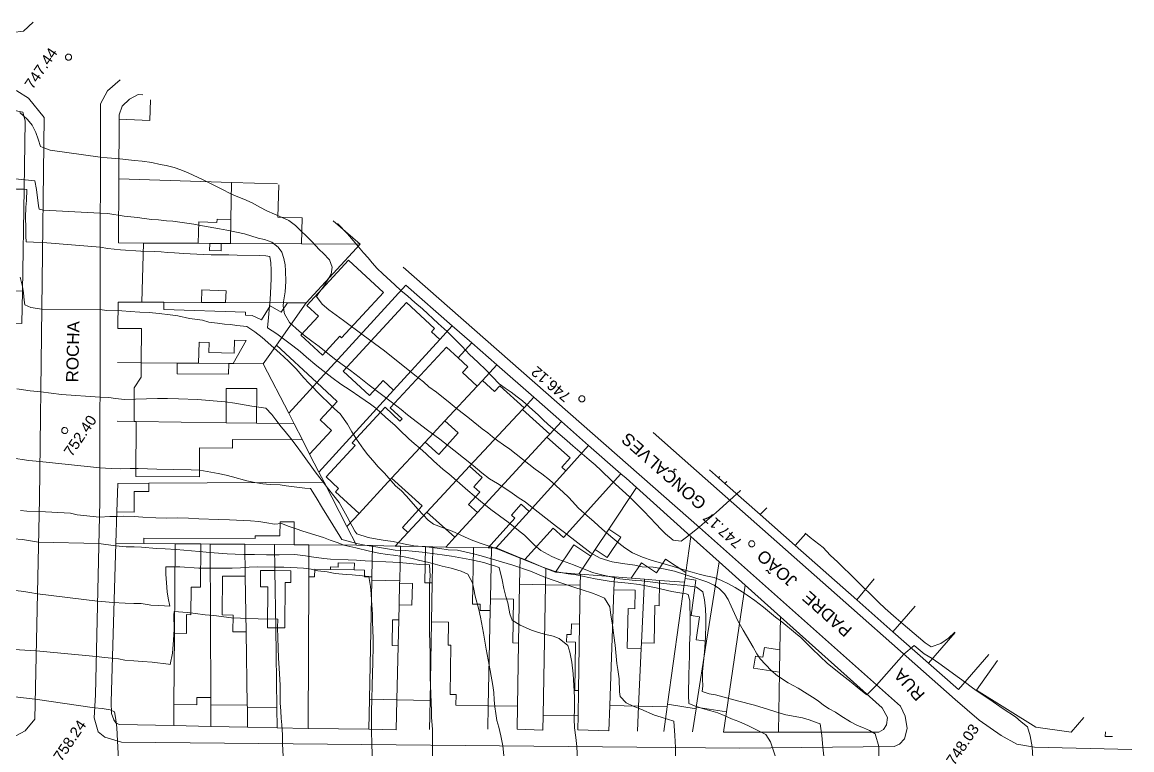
# Model space of a CAD drawing. Header units: metres. Extents: x 325024 to 7190115, y 7391967 to 10157759.
# Drawn here: x 325723 to 325905.7, y 7393611.6 to 7393731.4 of the extents above; entities that cross this region are included whole.
import ezdxf
from ezdxf.enums import TextEntityAlignment as Align

# ---------------------------------------------------------------- set-up
doc = ezdxf.new("R2010")
doc.units = ezdxf.units.M
doc.layers.get('0').update_dxf_attribs({"lineweight": 18})
for name, color, linetype, lineweight in [('100_SIST_VIARIO_MEIO_FIO', 1, 'Continuous', 18), ('160_P_SIMP_ASF_TOP', 7, 'Continuous', 18), ('206_MURO_E_MURO_ARRIMO', 7, 'Continuous', 18), ('214_PROJ_BEIRAL_EDIF', 10, 'Continuous', 18), ('600_CURVA_MESTRA', 14, 'Continuous', 18), ('604_CURVA_INTERM', 7, 'Continuous', 18), ('606_PTO_COTADO', 7, 'Continuous', 18), ('608_PTO_COTADO_INTERVIA', 1, 'Continuous', 18), ('626_SEGM_CURVA_INTERM', 7, 'Continuous', 18)]:
    doc.layers.add(name, color=color, linetype=linetype, lineweight=lineweight)
doc.styles.add('Style-Arial', font='arial.ttf', dxfattribs={"height": 1.75})

# ---------------------------------------------------------------- blocks, each defined once
blk = doc.blocks.new('SP09')
at = {"color": 0, "linetype": 'Continuous'}
blk.add_lwpolyline([(-0.03, -0.51), (-0.14, -0.49), (-0.24, -0.46), (-0.31, -0.42), (-0.35, -0.39), (-0.42, -0.31), (-0.47, -0.24), (-0.51, -0.15), (-0.52, -0.09), (-0.52, 0.03), (-0.51, 0.11), (-0.48, 0.2), (-0.44, 0.27), (-0.4, 0.33), (-0.32, 0.39), (-0.23, 0.44), (-0.15, 0.48), (-0.1, 0.48), (-0.03, 0.48), (0.08, 0.48), (0.19, 0.44), (0.27, 0.4), (0.35, 0.32), (0.41, 0.23), (0.46, 0.11), (0.48, 0.03), (0.48, -0.03), (0.47, -0.08), (0.44, -0.21), (0.38, -0.3), (0.31, -0.38), (0.23, -0.44), (0.1, -0.49), (0.02, -0.51)], close=True, dxfattribs=at)
blk = doc.blocks.new('SP10')
at = {"color": 0, "linetype": 'Continuous'}
blk.add_lwpolyline([(-0.03, -0.51), (-0.14, -0.49), (-0.24, -0.46), (-0.31, -0.42), (-0.35, -0.39), (-0.42, -0.31), (-0.47, -0.24), (-0.51, -0.15), (-0.52, -0.09), (-0.52, 0.03), (-0.51, 0.11), (-0.48, 0.2), (-0.44, 0.27), (-0.4, 0.33), (-0.32, 0.39), (-0.23, 0.44), (-0.15, 0.48), (-0.1, 0.48), (-0.03, 0.48), (0.08, 0.48), (0.19, 0.44), (0.27, 0.4), (0.35, 0.32), (0.41, 0.23), (0.46, 0.11), (0.48, 0.03), (0.48, -0.03), (0.47, -0.08), (0.44, -0.21), (0.38, -0.3), (0.31, -0.38), (0.23, -0.44), (0.1, -0.49), (0.02, -0.51)], close=True, dxfattribs=at)

msp = doc.modelspace()

# ---------------------------------------------------------------- linework, layer by layer
at = {"layer": '100_SIST_VIARIO_MEIO_FIO'}
for points in [[(325724.792, 7393731.419), (325723.192, 7393729.95), (325719.578, 7393729.519), (325684.091, 7393730), (325666.348, 7393730.241), (325616.328, 7393730.174), (325594.279, 7393730.118), (325559.75, 7393730.429)], [(325739.094, 7393721.954), (325737.044, 7393720.141), (325735.844, 7393717.982), (325735.743, 7393652.579), (325735.027, 7393620.686)], [(325512.022, 7393658.305), (325512, 7393652.33), (325511.892, 7393620.672), (325512.849, 7393617.967), (325514.493, 7393616.586), (325516.635, 7393615.842), (325576.238, 7393614.852), (325679.249, 7393613.673), (325720.494, 7393613.183), (325723.483, 7393614.756), (325725.044, 7393616.717), (325725.825, 7393652.978), (325726.609, 7393715.755), (325724.031, 7393718.919), (325722.102, 7393720.12), (325553.368, 7393720.785)], [(325735.027, 7393620.686), (325734.801, 7393616.899), (325735.464, 7393614.6), (325736.583, 7393613.719), (325739.33, 7393612.906), (325841.141, 7393611.937), (325866.563, 7393612.193), (325867.417, 7393612.579), (325868.232, 7393613.441), (325868.701, 7393615.165), (325868.368, 7393617.167), (325867.564, 7393618.813), (325834.488, 7393648.216), (325785.694, 7393691.116)], [(325826.843, 7393663.885), (325831.625, 7393659.665), (325857.165, 7393637.099), (325869.924, 7393625.799), (325876.581, 7393619.903), (325880.521, 7393616.533), (325884.172, 7393614.013), (325886.742, 7393612.548), (325889.622, 7393612.07), (325905.666, 7393611.722)]]:
    msp.add_lwpolyline(points, dxfattribs=at)
at = {"layer": '206_MURO_E_MURO_ARRIMO'}
for p, q in [((325740.666, 7393718.746), (325742.07, 7393719.533)), ((325742.07, 7393719.533), (325742.818, 7393719.489)), ((325738.966, 7393716.19), (325739.449, 7393717.578)), ((325739.449, 7393717.578), (325740.666, 7393718.746)), ((325738.961, 7393715.432), (325738.966, 7393716.19)), ((325723.291, 7393703.926), (325723.016, 7393687.134)), ((325774.185, 7393698.732), (325778.619, 7393694.892)), ((325786.138, 7393688.144), (325793.759, 7393681.46)), ((325793.759, 7393681.46), (325796.993, 7393678.622)), ((325801.107, 7393675.013), (325807.198, 7393669.671)), ((325807.198, 7393669.671), (325811.743, 7393665.684)), ((325811.743, 7393665.684), (325816.228, 7393661.75)), ((325821.56, 7393657.072), (325822.394, 7393656.341)), ((325837.618, 7393656.423), (325836.118, 7393657.747)), ((325738.564, 7393650.8), (325738.705, 7393655.5)), ((325822.394, 7393656.341), (325824.1, 7393654.812)), ((325838.684, 7393655.483), (325837.618, 7393656.423)), ((325850.241, 7393645.286), (325844.489, 7393650.362)), ((325833.081, 7393646.763), (325837.715, 7393642.609)), ((325860.386, 7393636.336), (325850.241, 7393645.286)), ((325866.342, 7393631.08), (325860.386, 7393636.336)), ((325754.027, 7393615.486), (325747.918, 7393615.625)), ((325760.094, 7393615.348), (325754.027, 7393615.486)), ((325764.939, 7393615.238), (325760.094, 7393615.348)), ((325784.532, 7393614.952), (325780.028, 7393615.017))]:
    msp.add_line(p, q, dxfattribs=at)
for points in [[(325753.866, 7393695.016), (325755.747, 7393695.007)], [(325771.484, 7393672.118), (325786.138, 7393688.144)], [(325756.467, 7393685.262), (325752.476, 7393685.279)], [(325791.713, 7393679.211), (325793.759, 7393681.46)], [(325738.691, 7393675.389), (325742.575, 7393675.359)], [(325752.017, 7393675.286), (325756.971, 7393675.247)], [(325771.834, 7393657.352), (325784.115, 7393670.856)], [(325807.198, 7393669.671), (325805.608, 7393667.965)], [(325738.624, 7393665.743), (325741.4, 7393665.704)], [(325809.84, 7393663.619), (325811.743, 7393665.684)], [(325770.303, 7393660.333), (325771.834, 7393657.352)], [(325772.672, 7393655.72), (325771.834, 7393657.352)], [(325738.705, 7393655.5), (325743.817, 7393655.533)], [(325837.618, 7393656.423), (325837.812, 7393656.626)], [(325817.317, 7393644.643), (325819.548, 7393647.987)], [(325851.975, 7393647.253), (325850.241, 7393645.286)], [(325748.149, 7393645.569), (325752.403, 7393645.532)], [(325799.697, 7393644.894), (325800.245, 7393644.883)], [(325800.075, 7393636.5), (325800.245, 7393644.883)], [(325801.033, 7393644.868), (325800.245, 7393644.883)], [(325804.877, 7393638.9), (325804.955, 7393643.257)], [(325809.198, 7393641.515), (325805.703, 7393642.95)], [(325764.713, 7393631.734), (325764.584, 7393641.138)], [(325809.148, 7393638.824), (325809.198, 7393641.515)], [(325809.198, 7393641.515), (325810.768, 7393640.87)], [(325832.115, 7393639.834), (325832.252, 7393640.814)], [(325825.406, 7393639.736), (325823.226, 7393639.905)], [(325825.406, 7393639.736), (325824.929, 7393629.247)], [(325825.406, 7393639.736), (325827.919, 7393639.541)], [(325863.269, 7393639.779), (325860.386, 7393636.336)], [(325754.027, 7393615.486), (325754.016, 7393619.049)], [(325760.043, 7393618.604), (325760.094, 7393615.348)], [(325784.532, 7393614.952), (325784.652, 7393619.888)], [(325790.12, 7393619.772), (325790.035, 7393614.976)], [(325799.637, 7393615.019), (325799.716, 7393618.891)], [(325824.454, 7393618.827), (325824.267, 7393614.717)], [(325828.61, 7393614.663), (325829.178, 7393618.741)], [(325833.321, 7393614.605), (325833.918, 7393618.41)]]:
    msp.add_lwpolyline(points, dxfattribs=at)
at = {"layer": '214_PROJ_BEIRAL_EDIF'}
for points in [[(325764.988, 7393704.819), (325757.439, 7393705.049), (325738.9, 7393705.614), (325738.961, 7393715.432), (325743.976, 7393715.218), (325744.119, 7393718.629)], [(325757.275, 7393694.999), (325757.339, 7393698.934), (325757.439, 7393705.049), (325764.988, 7393704.819)], [(325765.248, 7393704.646), (325765.083, 7393699.343), (325769.059, 7393699.218), (325768.935, 7393694.94), (325757.275, 7393694.999)], [(325839.01, 7393655.833), (325838.684, 7393655.483), (325844.489, 7393650.362), (325845.564, 7393651.496)], [(325870.018, 7393635.313), (325866.342, 7393631.08), (325872.201, 7393625.911), (325876.565, 7393630.98)], [(325882.103, 7393627.316), (325877.114, 7393621.576), (325872.201, 7393625.911), (325876.565, 7393630.98)], [(325897.781, 7393616.94), (325895.68, 7393614.545), (325889.868, 7393615.348), (325880.101, 7393621.471), (325883.561, 7393626.351)], [(325901.337, 7393614.587), (325901.294, 7393613.84), (325902.504, 7393613.815)]]:
    msp.add_lwpolyline(points, dxfattribs=at)
for points in [[(325712.532, 7393708.051), (325712.513, 7393704.756), (325712.51, 7393704.196), (325723.291, 7393703.926), (325723.475, 7393715.163), (325723.066, 7393716.625), (325721.194, 7393717.001), (325712.582, 7393717.013)], [(325757.339, 7393698.934), (325757.439, 7393705.049), (325738.9, 7393705.614), (325738.834, 7393695.092), (325742.964, 7393695.071), (325751.964, 7393695.026), (325752.071, 7393698.531), (325755.04, 7393698.437), (325755.062, 7393699.003)], [(325757.275, 7393694.999), (325755.747, 7393695.007), (325755.706, 7393693.791), (325753.837, 7393693.851), (325753.866, 7393695.016), (325751.964, 7393695.026), (325742.964, 7393695.071), (325742.663, 7393685.321), (325746.316, 7393685.306), (325752.476, 7393685.279), (325752.54, 7393687.347), (325756.53, 7393687.225), (325756.467, 7393685.262), (325766.627, 7393685.219), (325769.724, 7393685.206), (325778.619, 7393694.892), (325768.935, 7393694.94)], [(325769.815, 7393684.806), (325771.733, 7393683.02), (325768.85, 7393679.913), (325772.395, 7393676.624), (325775.278, 7393679.732), (325775.556, 7393679.482), (325782.436, 7393686.911), (325776.703, 7393692.229)], [(325718.863, 7393681.9), (325718.998, 7393687.234), (325723.016, 7393687.134), (325722.929, 7393681.798)], [(325762.667, 7393675.202), (325757.702, 7393675.241), (325759.851, 7393679.048), (325757.954, 7393679.103), (325757.895, 7393676.932), (325753.716, 7393677.061), (325753.765, 7393678.683), (325752.121, 7393678.736), (325752.017, 7393675.286), (325748.506, 7393675.313), (325742.575, 7393675.359), (325742.599, 7393680.982), (325738.73, 7393680.997), (325738.763, 7393685.338), (325742.663, 7393685.321), (325746.316, 7393685.306), (325746.281, 7393684.126), (325759.751, 7393683.709), (325759.736, 7393683.187), (325760.837, 7393683.153), (325762.401, 7393682.43), (325763.798, 7393684.72), (325765.598, 7393683.704), (325766.627, 7393685.219), (325769.724, 7393685.206), (325764.835, 7393678.276)], [(325791.713, 7393679.211), (325784.115, 7393670.856), (325782.428, 7393672.424), (325780.15, 7393669.958), (325775.793, 7393673.991), (325786.241, 7393685.27), (325790.851, 7393681.005), (325790.356, 7393680.471)], [(325764.835, 7393678.276), (325771.484, 7393672.118), (325766.852, 7393667.053), (325762.667, 7393675.202)], [(325794.742, 7393676.194), (325792.848, 7393677.945), (325783.575, 7393667.935), (325785.507, 7393666.152), (325785.149, 7393665.767), (325782.716, 7393668.023), (325777.308, 7393662.194), (325777.809, 7393661.721), (325773.023, 7393656.558), (325775.071, 7393654.66), (325774.57, 7393654.118), (325778.429, 7393650.543), (325783.799, 7393656.337), (325789.313, 7393662.287), (325792.559, 7393665.789), (325797.881, 7393671.532), (325795.475, 7393673.768), (325796.346, 7393674.712)], [(325798.733, 7393672.452), (325797.881, 7393671.532), (325795.475, 7393673.768), (325796.346, 7393674.712), (325794.742, 7393676.194), (325796.993, 7393678.622), (325801.107, 7393675.013)], [(325761.573, 7393665.414), (325767.74, 7393665.325), (325766.852, 7393667.053), (325762.667, 7393675.202), (325757.702, 7393675.241), (325756.971, 7393675.247), (325756.967, 7393673.5), (325748.5, 7393673.543), (325748.506, 7393675.313), (325742.575, 7393675.359), (325742.565, 7393672.991), (325741.433, 7393671.234), (325741.4, 7393665.704), (325741.722, 7393665.699), (325756.534, 7393665.486), (325756.556, 7393671.132), (325761.593, 7393671.109)], [(325770.303, 7393660.333), (325769.1, 7393662.676), (325767.74, 7393665.325), (325766.852, 7393667.053), (325771.484, 7393672.118), (325774.855, 7393668.996), (325772.026, 7393665.949), (325773.905, 7393664.214)], [(325805.608, 7393667.965), (325801.589, 7393671.576), (325800.747, 7393670.637), (325798.733, 7393672.452), (325797.881, 7393671.532), (325792.559, 7393665.789), (325794.743, 7393663.823), (325791.549, 7393660.274), (325789.313, 7393662.287), (325783.799, 7393656.337), (325788.826, 7393651.813), (325785.609, 7393648.231), (325786.481, 7393647.445), (325789.58, 7393650.769), (325796.624, 7393658.327), (325805.339, 7393667.676)], [(325797.936, 7393650.694), (325809.374, 7393663.112), (325809.84, 7393663.619), (325805.339, 7393667.676), (325796.624, 7393658.327), (325798.708, 7393656.453), (325797.337, 7393654.931), (325798.295, 7393654.063), (325796.461, 7393652.021)], [(325741.722, 7393665.699), (325756.534, 7393665.486), (325761.573, 7393665.414), (325767.74, 7393665.325), (325769.1, 7393662.676), (325757.595, 7393662.728), (325757.586, 7393661.308), (325752.189, 7393661.334), (325752.171, 7393656.571), (325741.679, 7393656.623)], [(325794.189, 7393646.625), (325797.936, 7393650.694), (325809.374, 7393663.112), (325813.172, 7393659.688), (325811.795, 7393658.158), (325812.458, 7393657.562), (325806.455, 7393650.892), (325805.134, 7393652.067), (325803.538, 7393650.286), (325804.103, 7393649.782), (325799.697, 7393644.894), (325797.297, 7393644.94), (325792.717, 7393645.028)], [(325805.703, 7393642.95), (325804.955, 7393643.257), (325801.033, 7393644.868), (325806.455, 7393650.892), (325812.458, 7393657.562), (325816.228, 7393661.75), (325821.56, 7393657.072), (325812.122, 7393646.586), (325810.382, 7393648.154)], [(325743.817, 7393655.533), (325743.814, 7393654.159), (325741.428, 7393654.171), (325741.414, 7393650.784), (325738.564, 7393650.8), (325738.41, 7393645.653), (325743.007, 7393645.613), (325743.003, 7393646.502), (325761.311, 7393646.427), (325761.31, 7393646.887), (325765.417, 7393646.867), (325765.428, 7393649.18), (325767.777, 7393649.168), (325767.765, 7393645.399), (325770.186, 7393645.378), (325778.018, 7393645.31), (325776.436, 7393648.392), (325772.672, 7393655.72)], [(325786.481, 7393647.445), (325784.378, 7393645.188), (325780.669, 7393645.259), (325778.018, 7393645.31), (325776.436, 7393648.392), (325778.429, 7393650.543), (325783.799, 7393656.337), (325788.826, 7393651.813), (325785.609, 7393648.231)], [(325832.252, 7393640.814), (325828.903, 7393643.051), (325827.398, 7393640.797), (325824.915, 7393642.446), (325823.226, 7393639.905), (325820.48, 7393640.117), (325814.89, 7393640.551), (325814.603, 7393640.573), (325816.579, 7393643.536), (325817.317, 7393644.643), (325819.306, 7393643.317), (325821.539, 7393646.66), (325819.548, 7393647.987), (325824.1, 7393654.812), (325833.081, 7393646.763)], [(325789.377, 7393645.092), (325790.57, 7393645.069), (325792.717, 7393645.028), (325794.189, 7393646.625), (325789.58, 7393650.769), (325786.481, 7393647.445), (325784.378, 7393645.188), (325785.268, 7393645.171)], [(325743.007, 7393645.613), (325748.149, 7393645.569), (325748.035, 7393630.82), (325747.944, 7393619.097), (325747.918, 7393615.625), (325738.922, 7393615.83), (325738.416, 7393616.101), (325738.082, 7393616.569), (325737.661, 7393617.605), (325737.626, 7393619.477), (325738.41, 7393645.653)], [(325753.94, 7393645.519), (325752.403, 7393645.532), (325752.352, 7393638.392), (325750.793, 7393638.41), (325750.758, 7393633.89), (325750.051, 7393633.898), (325750.031, 7393630.806), (325748.035, 7393630.82), (325747.944, 7393619.097), (325751.721, 7393619.071), (325751.723, 7393620.266), (325754.013, 7393620.25)], [(325754.013, 7393620.25), (325754.016, 7393619.049), (325760.037, 7393619.004), (325759.848, 7393631.057), (325757.66, 7393631.078), (325757.683, 7393633.818), (325755.872, 7393633.838), (325755.926, 7393640.256), (325759.704, 7393640.23), (325759.622, 7393645.47), (325753.94, 7393645.519)], [(325764.584, 7393641.138), (325762.218, 7393641.158), (325762.202, 7393638.498), (325763.411, 7393638.499), (325763.357, 7393631.743), (325764.713, 7393631.734), (325764.893, 7393618.566), (325760.043, 7393618.604), (325760.037, 7393619.004), (325759.848, 7393631.057), (325759.704, 7393640.23), (325759.622, 7393645.47), (325764.526, 7393645.427)], [(325770.186, 7393645.378), (325767.765, 7393645.399), (325764.526, 7393645.427), (325764.584, 7393641.138), (325767.194, 7393641.116), (325767.186, 7393639.163), (325766.257, 7393639.166), (325766.197, 7393631.725), (325764.713, 7393631.734), (325764.893, 7393618.566), (325764.939, 7393615.238), (325770.041, 7393615.163), (325770.161, 7393640.142)], [(325777.635, 7393641.258), (325779.34, 7393641.222), (325779.323, 7393640.146), (325780.561, 7393640.125), (325780.669, 7393645.259), (325778.018, 7393645.31), (325770.186, 7393645.378), (325770.161, 7393640.142), (325771.121, 7393640.118), (325771.143, 7393641.396), (325773.717, 7393641.342), (325773.717, 7393641.752), (325774.996, 7393641.73), (325775.015, 7393642.418), (325777.661, 7393642.362)], [(325785.268, 7393645.171), (325789.377, 7393645.092), (325789.247, 7393639.151), (325790.464, 7393639.124), (325790.35, 7393632.687), (325790.12, 7393619.772), (325784.652, 7393619.888), (325784.869, 7393628.781), (325784.973, 7393633.048), (325785.032, 7393635.494), (325787.139, 7393635.457), (325787.213, 7393639.021), (325785.119, 7393639.06), (325785.13, 7393639.487)], [(325800.035, 7393634.57), (325799.716, 7393618.891), (325794.378, 7393618.988), (325794.407, 7393620.757), (325793.412, 7393620.768), (325793.554, 7393628.866), (325793.113, 7393628.875), (325793.178, 7393632.638), (325790.35, 7393632.687), (325790.464, 7393639.124), (325790.57, 7393645.069), (325792.717, 7393645.028), (325797.297, 7393644.94), (325797.139, 7393635.642), (325798.373, 7393635.627), (325798.353, 7393634.6)], [(325810.768, 7393640.87), (325814.603, 7393640.573), (325816.579, 7393643.536), (325813.774, 7393645.405)], [(325835.661, 7393629.52), (325837.715, 7393642.609), (325842.022, 7393638.748), (325838.954, 7393617.891), (325833.96, 7393618.675)], [(325780.561, 7393640.125), (325780.549, 7393639.581), (325780.133, 7393619.984), (325780.028, 7393615.017), (325770.041, 7393615.163), (325770.161, 7393640.142), (325771.121, 7393640.118), (325771.143, 7393641.396), (325773.717, 7393641.342), (325777.635, 7393641.258), (325779.34, 7393641.222), (325779.323, 7393640.146)], [(325819.699, 7393618.914), (325820.403, 7393638.005), (325820.48, 7393640.117), (325814.89, 7393640.551), (325814.86, 7393638.722), (325814.756, 7393632.338), (325814.578, 7393621.412), (325814.511, 7393617.261), (325814.472, 7393614.92), (325819.547, 7393614.775)], [(325780.133, 7393619.984), (325784.652, 7393619.888), (325784.869, 7393628.781), (325783.882, 7393628.808), (325783.968, 7393633.065), (325784.973, 7393633.048), (325785.032, 7393635.494), (325785.119, 7393639.06), (325785.13, 7393639.487), (325780.549, 7393639.581)], [(325804.517, 7393618.803), (325804.704, 7393629.214), (325804.877, 7393638.9), (325809.148, 7393638.824), (325808.747, 7393617.367), (325808.7, 7393614.874), (325804.45, 7393615.04)], [(325809.148, 7393638.824), (325814.86, 7393638.722), (325814.756, 7393632.338), (325813.404, 7393632.361), (325813.372, 7393630.605), (325812.635, 7393630.623), (325812.613, 7393629.416), (325814.08, 7393629.387), (325813.942, 7393621.42), (325814.578, 7393621.412), (325814.511, 7393617.261), (325808.747, 7393617.367)], [(325832.03, 7393639.222), (325829.234, 7393619.148), (325829.178, 7393618.741), (325824.454, 7393618.827), (325824.887, 7393628.337), (325824.929, 7393629.247), (325827.037, 7393629.21), (325827.139, 7393635.377), (325827.824, 7393635.372), (325827.919, 7393639.541)], [(325835.661, 7393629.52), (325833.96, 7393618.675), (325833.918, 7393618.41), (325829.234, 7393619.148), (325832.03, 7393639.222), (325832.115, 7393639.834), (325833.908, 7393639.581), (325833.097, 7393633.738), (325834.482, 7393633.535), (325833.959, 7393629.756)], [(325847.734, 7393628.116), (325845.198, 7393628.508), (325844.935, 7393626.874), (325843.697, 7393627.062), (325843.392, 7393625.081), (325847.669, 7393624.415), (325847.497, 7393614.535), (325838.461, 7393614.541), (325838.954, 7393617.891), (325842.022, 7393638.748), (325847.828, 7393633.544)], [(325819.699, 7393618.914), (325820.403, 7393638.005), (325823.876, 7393637.942), (325823.817, 7393634.864), (325822.719, 7393634.885), (325822.604, 7393628.376), (325824.887, 7393628.337), (325824.454, 7393618.827)], [(325799.716, 7393618.891), (325800.035, 7393634.57), (325800.075, 7393636.5), (325803.877, 7393636.435), (325803.75, 7393629.233), (325804.704, 7393629.214), (325804.517, 7393618.803)], [(325847.734, 7393628.116), (325847.669, 7393624.415), (325847.497, 7393614.535), (325864, 7393614.524), (325864.808, 7393615.003), (325865.264, 7393615.781), (325865.438, 7393616.945), (325864.58, 7393618.53), (325847.828, 7393633.544)]]:
    msp.add_lwpolyline(points, close=True, dxfattribs=at)
at = {"layer": '600_CURVA_MESTRA', "elevation": 750, "flags": 128}
msp.add_lwpolyline([(325855.283, 7393607.63), (325854.818, 7393612.074), (325854.64, 7393614.001), (325854.379, 7393615.895), (325853.884, 7393616.074), (325852.56, 7393616.598), (325851.42, 7393616.913), (325848.697, 7393617.407), (325847.081, 7393617.875), (325845.84, 7393618.307), (325843.532, 7393619.003), (325840.754, 7393619.717), (325839.536, 7393620.06), (325837.15, 7393620.677), (325836.067, 7393620.844), (325834.909, 7393621.256), (325835.011, 7393622.189), (325834.995, 7393623.252), (325835.006, 7393624.55), (325835.304, 7393627.731), (325835.488, 7393630.193), (325835.52, 7393632.287), (325835.544, 7393633.479), (325835.502, 7393634.861), (325835.309, 7393636.321), (325835.043, 7393637.638), (325833.996, 7393638.446), (325832.541, 7393638.635), (325831.483, 7393638.75), (325830.102, 7393638.853), (325827.647, 7393639.117), (325826.348, 7393639.286), (325825.001, 7393639.439), (325823.884, 7393639.521), (325821.376, 7393639.797), (325820.119, 7393640.046), (325818.403, 7393640.473), (325816.881, 7393640.83), (325813.721, 7393642.069), (325811.312, 7393642.954), (325810.149, 7393643.466), (325808.38, 7393644.474), (325807.349, 7393645.342), (325806.419, 7393646.215), (325805.66, 7393646.984), (325804.71, 7393647.774), (325802.974, 7393649.134), (325800.118, 7393651.194), (325798.437, 7393652.564), (325796.331, 7393654.357), (325793.227, 7393657.068), (325792.302, 7393657.805), (325790.718, 7393659.194), (325789.5, 7393660.372), (325788.467, 7393661.29), (325787.536, 7393662.055), (325786.614, 7393662.851), (325785.098, 7393664.339), (325784.369, 7393665.027), (325782.763, 7393666.419), (325782.009, 7393667.125), (325781.183, 7393667.867), (325780.313, 7393668.542), (325778.55, 7393669.739), (325776.987, 7393670.836), (325775.425, 7393671.848), (325773.97, 7393672.908), (325771.498, 7393674.84), (325769.802, 7393676.294), (325768.73, 7393677.19), (325767.524, 7393678.155), (325766.236, 7393679.125), (325764.891, 7393680.099), (325763.363, 7393681.124), (325763.532, 7393682.798), (325763.676, 7393684.683), (325763.79, 7393685.705), (325763.925, 7393687.97), (325763.955, 7393689.243), (325763.964, 7393690.591), (325763.885, 7393691.828), (325763.753, 7393692.861), (325763.102, 7393692.953), (325761.982, 7393693.012), (325758.36, 7393693.089), (325757.021, 7393693.128), (325755.606, 7393693.146), (325754.069, 7393693.125), (325752.744, 7393693.167), (325749.572, 7393693.338), (325748.073, 7393693.461), (325746.914, 7393693.535), (325745.853, 7393693.627), (325744.777, 7393693.68), (325742.506, 7393693.735), (325739.168, 7393693.946), (325738.112, 7393694.047), (325737.093, 7393694.183), (325735.808, 7393694.378), (325726.352, 7393695.142), (325724.828, 7393695.184), (325723.636, 7393695.28), (325723.591, 7393696.193), (325723.575, 7393697.594), (325723.509, 7393699.259), (325723.578, 7393700.964), (325723.66, 7393702.081), (325723.711, 7393703.883), (325722.028, 7393703.914)], dxfattribs=at)
at = {"layer": '600_CURVA_MESTRA', "elevation": 755}
msp.add_lwpolyline([(325721.521, 7393646.352), (325723.004, 7393646.24), (325725.672, 7393645.839), (325735.587, 7393645.62), (325738.311, 7393645.216), (325740.093, 7393645.082), (325741.421, 7393645.062), (325742.619, 7393645.011), (325745.092, 7393644.807), (325746.508, 7393644.739), (325748.316, 7393644.625), (325752.138, 7393644.29), (325753.856, 7393644.115), (325756.719, 7393643.9), (325758.033, 7393643.841), (325759.445, 7393643.802), (325761.195, 7393643.798), (325763.181, 7393643.768), (325765.255, 7393643.761), (325767.84, 7393643.795), (325769.614, 7393643.559), (325770.63, 7393643.4), (325772.619, 7393643.126), (325773.753, 7393643.033), (325776.636, 7393642.901), (325778.031, 7393642.836), (325779.461, 7393642.736), (325784.017, 7393642.556), (325785.062, 7393642.475), (325786.237, 7393642.354), (325788.44, 7393642.164), (325790.054, 7393642.12), (325790.119, 7393640.311), (325790.057, 7393638.866), (325790.023, 7393637.391), (325790.05, 7393632.659), (325790.05, 7393631.003), (325790.164, 7393627.433), (325790.171, 7393623.597), (325790.346, 7393618.051), (325790.388, 7393617.044), (325790.526, 7393614.968), (325790.548, 7393612.418), (325790.44, 7393601.976)], dxfattribs=at)
at = {"layer": '604_CURVA_INTERM', "flags": 128}
for points, elevation in [([(325722.611, 7393716.56), (325723.838, 7393715.412), (325724.621, 7393714.482), (325725.237, 7393713.254), (325725.617, 7393712.174), (325726.014, 7393710.962), (325726.547, 7393710.75), (325727.59, 7393710.352), (325735.831, 7393709.188), (325736.954, 7393709.095), (325739.069, 7393708.916), (325741.438, 7393708.65), (325742.752, 7393708.519), (325744.317, 7393708.315), (325745.674, 7393707.998), (325746.687, 7393707.818), (325747.996, 7393707.485), (325749.1, 7393707.099), (325750.319, 7393706.634), (325752.792, 7393705.487), (325754.402, 7393704.672), (325756.059, 7393703.801), (325757.1, 7393703.287), (325758.189, 7393702.79), (325759.46, 7393702.277), (325760.828, 7393701.675), (325762.101, 7393700.968), (325763.252, 7393700.368), (325765.773, 7393699.273), (325766.881, 7393698.787), (325767.956, 7393697.949), (325770.674, 7393695.33), (325771.941, 7393693.974), (325772.522, 7393693.423), (325773.547, 7393692.316), (325774.03, 7393691.069), (325773.843, 7393689.939), (325772.567, 7393687.881), (325771.835, 7393686.891), (325771.417, 7393686.293), (325772.385, 7393684.995), (325773.486, 7393684.054), (325775.896, 7393682.297), (325779.123, 7393679.877), (325782.605, 7393677.296), (325787.603, 7393673.299), (325789.022, 7393672.203), (325789.925, 7393671.396), (325791.19, 7393670.501), (325793.458, 7393668.696), (325794.422, 7393667.908), (325796.627, 7393666.206), (325798.701, 7393664.508), (325799.613, 7393663.804), (325800.423, 7393663.146), (325801.266, 7393662.501), (325802.21, 7393661.86), (325803.244, 7393661.122), (325804.28, 7393660.334), (325805.329, 7393659.477), (325807.438, 7393657.864), (325808.543, 7393657.053), (325809.775, 7393656.108), (325812.049, 7393654.081), (325812.905, 7393653.259), (325813.561, 7393652.499), (325814.529, 7393651.503), (325815.536, 7393650.566), (325817.161, 7393649.149), (325818.441, 7393647.99), (325820.212, 7393646.485), (325821.195, 7393645.673), (325822.19, 7393644.913), (325823.479, 7393644.086), (325825.089, 7393643.344), (325826.705, 7393642.803), (325829.994, 7393641.863), (325832.316, 7393641.17), (325833.281, 7393640.865), (325834.441, 7393640.561), (325835.526, 7393640.308), (325836.905, 7393640.024), (325838.093, 7393639.532), (325839.248, 7393638.99), (325840.358, 7393638.345), (325841.492, 7393637.648), (325842.339, 7393637.097), (325843.596, 7393636.243), (325845.021, 7393635.119), (325847.018, 7393633.486), (325848.035, 7393632.687), (325850.291, 7393630.829), (325851.192, 7393630.108), (325853.046, 7393628.282), (325855.555, 7393625.853), (325857.982, 7393623.927), (325859.454, 7393622.783), (325860.795, 7393621.679), (325861.898, 7393620.81), (325862.06, 7393620.712), (325863.639, 7393622.302), (325868.143, 7393627.377), (325869.833, 7393628.815), (325871.503, 7393627.464), (325872.816, 7393626.657), (325873.886, 7393625.919), (325877.307, 7393623.427), (325878.283, 7393622.728), (325879.229, 7393622.002), (325880.042, 7393621.402), (325881.357, 7393620.509), (325882.861, 7393619.536), (325884.504, 7393618.397), (325886.543, 7393617.073), (325887.463, 7393616.256), (325888.488, 7393615.451), (325888.938, 7393613.925), (325889.25, 7393612.131), (325889.92, 7393601.143)], 748), ([(325864.034, 7393601.281), (325864.008, 7393612.167), (325863.429, 7393614.271), (325862.474, 7393614.823), (325861.51, 7393615.272), (325860.484, 7393615.666), (325859.366, 7393616.244), (325857.738, 7393617.265), (325856.875, 7393617.826), (325855.853, 7393618.387), (325854.921, 7393619.008), (325854.014, 7393619.684), (325853.115, 7393620.318), (325852.238, 7393620.877), (325850.728, 7393621.769), (325849.063, 7393622.682), (325847.342, 7393623.814), (325846.262, 7393624.716), (325844.503, 7393626.648), (325843.903, 7393627.454), (325843.318, 7393628.552), (325841.669, 7393631.339), (325840.803, 7393632.858), (325839.714, 7393635.314), (325839.207, 7393636.383), (325838.591, 7393637.309), (325837.774, 7393638.153), (325836.925, 7393638.754), (325835.712, 7393639.299), (325832.249, 7393640.43), (325830.376, 7393641.036), (325828.546, 7393641.42), (325826.876, 7393641.72), (325825.062, 7393641.791), (325823.866, 7393642.022), (325821.835, 7393642.289), (325820.124, 7393642.581), (325818.146, 7393643.174), (325816.677, 7393644.002), (325812.27, 7393647.392), (325810.947, 7393648.399), (325806.69, 7393651.76), (325805.806, 7393652.469), (325804.802, 7393653.091), (325803.635, 7393653.883), (325802.444, 7393654.727), (325801.211, 7393655.492), (325799.927, 7393656.255), (325798.64, 7393657.225), (325797.2, 7393658.433), (325794.051, 7393660.969), (325791.725, 7393662.777), (325789.707, 7393664.256), (325786.403, 7393666.813), (325785.378, 7393667.654), (325783.931, 7393668.781), (325780.111, 7393671.664), (325778.48, 7393672.965), (325777.022, 7393674.075), (325775.677, 7393675.049), (325774.384, 7393676.011), (325771.855, 7393678.018), (325770.673, 7393678.93), (325769.562, 7393679.732), (325768.578, 7393680.545), (325766.996, 7393682.006), (325766.147, 7393683.392), (325765.92, 7393684.694), (325766, 7393685.365), (325766.269, 7393687.007), (325766.392, 7393688.737), (325766.348, 7393690.471), (325766.251, 7393691.467), (325766.052, 7393692.545), (325765.747, 7393693.538), (325765.119, 7393694.375), (325764.072, 7393695.183), (325762.869, 7393695.637), (325761.828, 7393695.848), (325759.587, 7393696.571), (325756.666, 7393697.164), (325755.478, 7393697.427), (325752.642, 7393697.913), (325751.208, 7393698.186), (325747.778, 7393698.653), (325746.73, 7393698.748), (325745.428, 7393698.895), (325744.319, 7393698.935), (325743.033, 7393699.106), (325741.95, 7393699.273), (325739.781, 7393699.513), (325737.085, 7393699.905), (325735.816, 7393700.006), (325726.48, 7393700.501), (325725.767, 7393700.616), (325725.635, 7393701.163), (325725.32, 7393703.903), (325725.068, 7393705.331), (325723.472, 7393705.472), (325721.798, 7393705.641)], 749), ([(325830.441, 7393601.532), (325830.549, 7393612.038), (325830.432, 7393614.021), (325830.263, 7393616.335), (325828.186, 7393616.996), (325827.079, 7393617.36), (325824.824, 7393618.311), (325823.575, 7393618.857), (325822.429, 7393619.394), (325821.411, 7393620.423), (325821.298, 7393621.2), (325821.244, 7393623.328), (325821.049, 7393624.875), (325820.894, 7393625.875), (325820.588, 7393628.861), (325820.408, 7393630.483), (325820.156, 7393632.213), (325819.89, 7393633.832), (325819.707, 7393635.165), (325818.837, 7393636.626), (325817.847, 7393637.055), (325816.711, 7393637.5), (325815.353, 7393637.939), (325813.809, 7393638.407), (325812.011, 7393638.999), (325809.136, 7393640.032), (325806.642, 7393641.06), (325803.755, 7393642.041), (325800.938, 7393642.877), (325798.517, 7393643.566), (325797.266, 7393643.896), (325796.093, 7393644.161), (325794.617, 7393644.533), (325793.134, 7393644.574), (325791.727, 7393644.78), (325789.554, 7393645.034), (325787.437, 7393645.226), (325785.728, 7393645.54), (325784.026, 7393645.934), (325782.746, 7393646.114), (325781.402, 7393646.325), (325779.957, 7393646.617), (325778.062, 7393647.191), (325777.747, 7393647.634), (325776.46, 7393649.994), (325775.947, 7393650.983), (325775.137, 7393652.355), (325774.501, 7393653.197), (325773.022, 7393655.06), (325772.344, 7393655.931), (325771.222, 7393657.43), (325769.122, 7393660.318), (325768.104, 7393661.722), (325767.213, 7393662.883), (325766.288, 7393664.031), (325765.601, 7393664.835), (325764.72, 7393665.941), (325764.098, 7393666.859), (325763.097, 7393667.877), (325760.8, 7393668.215), (325757.992, 7393668.707), (325756.371, 7393668.937), (325751.862, 7393669.291), (325748.734, 7393669.42), (325746.885, 7393669.455), (325745.237, 7393669.449), (325739.802, 7393669.331), (325738.336, 7393669.468), (325737.25, 7393669.613), (325735.77, 7393669.683), (325729.439, 7393670.136), (325726.045, 7393670.592), (325724.282, 7393670.753), (325722.116, 7393671.052)], 752), ([(325814.768, 7393601.706), (325814.292, 7393612.192), (325814.126, 7393613.68), (325813.929, 7393615.241), (325813.872, 7393616.742), (325813.895, 7393618.467), (325813.888, 7393620.308), (325813.818, 7393622.253), (325813.696, 7393624.174), (325813.465, 7393626.059), (325813.157, 7393627.706), (325812.819, 7393628.793), (325811.381, 7393629.987), (325810.408, 7393630.334), (325809.193, 7393630.627), (325807.983, 7393630.964), (325806.802, 7393631.343), (325804.959, 7393632.171), (325803.663, 7393633.003), (325803.247, 7393634.046), (325802.907, 7393635.824), (325802.591, 7393636.909), (325802.267, 7393638.193), (325801.976, 7393639.635), (325801.522, 7393641.635), (325800.562, 7393641.985), (325799.962, 7393642.151), (325798.957, 7393642.47), (325796.693, 7393642.98), (325793.663, 7393643.537), (325792.131, 7393643.719), (325788.842, 7393644.163), (325787.163, 7393644.36), (325786.002, 7393644.448), (325784.405, 7393644.516), (325781.206, 7393645.056), (325779.394, 7393645.307), (325778.267, 7393645.552), (325775.614, 7393646.29), (325775.266, 7393646.792), (325773.405, 7393649.82), (325772.422, 7393651.418), (325771.386, 7393653.185), (325770.425, 7393654.635), (325769.502, 7393654.718), (325766.462, 7393655.101), (325765.44, 7393655.251), (325763.788, 7393655.345), (325762.61, 7393655.444), (325761.291, 7393655.638), (325759.974, 7393655.94), (325757.624, 7393656.592), (325756.561, 7393656.842), (325755.266, 7393657.106), (325752.2, 7393657.664), (325750.814, 7393657.759), (325747.816, 7393657.776), (325745.145, 7393657.848), (325742.09, 7393657.976), (325740.753, 7393657.929), (325739.21, 7393657.9), (325737.649, 7393657.933), (325735.752, 7393658.087), (325725.902, 7393659.11), (325724.039, 7393659.267), (325721.144, 7393659.721)], 753), ([(325837.208, 7393650.725), (325839.488, 7393652.718), (325841.184, 7393654.27), (325841.27, 7393654.338)], 747), ([(325802.83, 7393605.407), (325802.092, 7393612.309), (325801.775, 7393613.967), (325801.443, 7393615.365), (325801.1, 7393616.48), (325800.965, 7393617.599), (325800.803, 7393618.712), (325800.682, 7393619.87), (325800.606, 7393621.094), (325800.48, 7393622.243), (325800.007, 7393624.679), (325799.376, 7393628.238), (325798.938, 7393630.868), (325798.433, 7393633.471), (325798.136, 7393634.76), (325797.577, 7393636.928), (325797.345, 7393638.065), (325797.102, 7393639.149), (325796.362, 7393640.533), (325795.251, 7393641.033), (325793.585, 7393641.536), (325792.121, 7393641.889), (325790.973, 7393642.209), (325789.702, 7393642.528), (325788.47, 7393642.796), (325787.167, 7393643.137), (325785.605, 7393643.472), (325784.11, 7393643.69), (325783.043, 7393643.809), (325781.708, 7393644.015), (325780.132, 7393644.347), (325777.926, 7393644.89), (325775.938, 7393645.344), (325774.979, 7393645.73), (325773.677, 7393646.179), (325772.582, 7393646.596), (325769.193, 7393647.639), (325768.056, 7393648.048), (325766.936, 7393648.41), (325765.672, 7393648.881), (325764.526, 7393648.813), (325763.23, 7393649.004), (325761.928, 7393649.223), (325760.553, 7393649.334), (325757.11, 7393649.496), (325755.28, 7393649.578), (325752.055, 7393649.652), (325750.342, 7393649.764), (325748.487, 7393649.826), (325746.7, 7393649.794), (325744.987, 7393649.833), (325742.855, 7393649.951), (325741.388, 7393650.052), (325739.691, 7393650.08), (325738.678, 7393650.031), (325737.403, 7393650.038), (325735.684, 7393649.961), (325732.035, 7393650.322), (325730.901, 7393650.609), (325725.779, 7393650.853), (325723.759, 7393650.949), (325722.68, 7393651.052)], 754), ([(325851.894, 7393647.307), (325852.736, 7393646.61), (325854.844, 7393644.925), (325856.009, 7393643.686), (325857.251, 7393642.542), (325860.147, 7393639.669), (325863.936, 7393635.973), (325865.036, 7393634.924), (325866.887, 7393633.305), (325868.035, 7393632.308), (325870.527, 7393630.193), (325871.654, 7393629.271), (325872.658, 7393628.578), (325874.243, 7393629.133), (325875.46, 7393630.036), (325876.538, 7393630.999)], 747), ([(325721.852, 7393637.884), (325723.237, 7393637.717), (325724.226, 7393637.554), (325725.489, 7393637.345), (325735.373, 7393636.123), (325736.708, 7393635.982), (325737.88, 7393635.875), (325739.937, 7393635.772), (325741.352, 7393635.719), (325742.586, 7393635.703), (325743.893, 7393635.528), (325744.17, 7393635.473), (325745.36, 7393635.427), (325746.419, 7393635.349), (325747.261, 7393635.308), (325747.009, 7393636.628), (325746.854, 7393637.628), (325746.714, 7393639.149), (325746.626, 7393640.586), (325746.636, 7393641.776), (325748.91, 7393641.743), (325752.062, 7393641.562), (325753.363, 7393641.537), (325756.15, 7393641.566), (325757.526, 7393641.563), (325758.927, 7393641.615), (325760.348, 7393641.714), (325761.733, 7393641.777), (325764.617, 7393641.717), (325766.029, 7393641.714), (325767.215, 7393641.682), (325769.275, 7393641.528), (325770.524, 7393641.357), (325771.662, 7393641.128), (325773.197, 7393640.932), (325774.504, 7393640.686), (325776.295, 7393640.51), (325777.326, 7393640.462), (325779.025, 7393640.276), (325780.02, 7393640.193), (325780.336, 7393638.54), (325780.431, 7393637.327), (325780.478, 7393636.256), (325780.642, 7393633.969), (325780.653, 7393632.705), (325780.73, 7393631.323), (325780.78, 7393629.971), (325780.769, 7393628.71), (325780.686, 7393626.059), (325780.621, 7393622.295), (325780.562, 7393619.894), (325780.486, 7393618.036), (325780.509, 7393614.83), (325780.538, 7393612.514), (325780.912, 7393602.224)], 756), ([(325721.615, 7393628.17), (325724.323, 7393627.976), (325725.286, 7393627.917), (325735.168, 7393626.986), (325736.556, 7393626.839), (325737.674, 7393626.757), (325738.812, 7393626.601), (325739.898, 7393626.42), (325741.331, 7393626.269), (325742.783, 7393626.165), (325744.377, 7393626.074), (325747.051, 7393625.722), (325747.358, 7393625.694), (325747.712, 7393627.569), (325747.877, 7393629.681), (325747.973, 7393631.514), (325747.945, 7393633.841), (325748.003, 7393634.406), (325750.123, 7393634.272), (325751.489, 7393634.094), (325753.096, 7393633.862), (325754.537, 7393633.741), (325757.449, 7393633.384), (325758.899, 7393633.294), (325761.799, 7393633.187), (325765.055, 7393633.14), (325764.999, 7393631.74), (325765.135, 7393628.433), (325765.182, 7393626.721), (325765.285, 7393625.092), (325765.425, 7393622.29), (325765.472, 7393619.369), (325765.53, 7393618.012), (325765.609, 7393616.846), (325765.709, 7393615.764), (325765.822, 7393614.115), (325765.855, 7393612.653), (325766.356, 7393602.33)], 757)]:
    msp.add_lwpolyline(points, dxfattribs=dict(at, elevation=elevation))
at = {"layer": '604_CURVA_INTERM'}
for points, elevation in [([(325774.864, 7393698.283), (325776.528, 7393696.565), (325777.443, 7393695.509), (325778.333, 7393694.434), (325779.157, 7393693.476), (325779.926, 7393692.615), (325780.618, 7393691.782), (325781.423, 7393690.885), (325782.325, 7393689.971), (325784.299, 7393688.16), (325785.315, 7393687.253), (325786.461, 7393686.306), (325787.645, 7393685.272), (325788.89, 7393684.222), (325791.452, 7393681.818), (325792.922, 7393680.494), (325794.223, 7393679.259), (325795.411, 7393678.054), (325796.637, 7393676.726), (325798.013, 7393675.442), (325799.383, 7393674.113), (325801.509, 7393671.884), (325802.504, 7393671.161), (325803.488, 7393670.492), (325804.492, 7393669.763), (325805.335, 7393669.118), (325807.014, 7393667.603), (325807.945, 7393666.766), (325808.757, 7393665.985), (325809.533, 7393665.277), (325812.686, 7393662.533), (325813.624, 7393661.69), (325816.345, 7393659.359), (325817.317, 7393658.53), (325818.3, 7393657.646), (325820.072, 7393655.947), (325821.833, 7393654.304), (325822.937, 7393653.313), (325825.358, 7393650.897), (325826.292, 7393649.887), (325827.359, 7393648.789), (325828.118, 7393647.947), (325828.897, 7393647.225), (325830.127, 7393646.136), (325831.496, 7393645.98), (325832.345, 7393646.625), (325833.113, 7393647.276), (325834.413, 7393648.282), (325834.948, 7393648.75)], 747), ([(325722.639, 7393689.467), (325723.034, 7393687.93), (325723.183, 7393686.886), (325723.3, 7393685.67), (325723.43, 7393684.917), (325724.372, 7393684.471), (325726.215, 7393684.173), (325735.792, 7393684.106), (325736.832, 7393683.953), (325739.392, 7393683.932), (325740.758, 7393683.79), (325742.355, 7393683.685), (325743.902, 7393683.614), (325745.518, 7393683.484), (325747.33, 7393683.269), (325748.599, 7393683.073), (325750.534, 7393682.665), (325752.642, 7393682.37), (325753.724, 7393682.023), (325755.115, 7393681.9), (325756.262, 7393681.738), (325757.288, 7393681.646), (325758.299, 7393681.516), (325759.984, 7393681.327), (325761.277, 7393680.437), (325762.492, 7393679.503), (325765.405, 7393676.921), (325766.831, 7393675.639), (325768.071, 7393674.35), (325769.332, 7393672.878), (325770.149, 7393671.997), (325772.266, 7393669.847), (325773.403, 7393668.761), (325774.368, 7393667.779), (325775.315, 7393666.967), (325776.51, 7393665.274), (325777.235, 7393664.008), (325778.023, 7393662.784), (325779.185, 7393661.113), (325779.868, 7393660.214), (325780.679, 7393659.253), (325781.594, 7393658.233), (325782.614, 7393657.19), (325784.449, 7393655.086), (325785.399, 7393654.26), (325786.194, 7393653.455), (325788.186, 7393651.208), (325789.013, 7393650.308), (325789.822, 7393649.469), (325790.698, 7393648.766), (325793.761, 7393647.617), (325795.773, 7393646.698), (325796.906, 7393646.231), (325798.217, 7393645.74), (325799.862, 7393645.191), (325801.477, 7393644.615), (325803.868, 7393643.632), (325806.748, 7393642.463), (325808.526, 7393641.788), (325809.635, 7393641.409), (325810.716, 7393640.99), (325812.863, 7393640.609), (325814.156, 7393640.431), (325815.236, 7393640.242), (325817.316, 7393639.797), (325819.939, 7393639.371), (325822.757, 7393639.053), (325824.536, 7393638.861), (325825.959, 7393638.607), (325827.349, 7393638.304), (325829.924, 7393637.717), (325831.267, 7393637.506), (325832.306, 7393637.309), (325832.613, 7393637.209), (325832.879, 7393636.195), (325832.979, 7393632.924), (325832.937, 7393630.921), (325832.868, 7393628.986), (325832.845, 7393627.153), (325832.803, 7393625.525), (325832.728, 7393624.114), (325832.687, 7393620.636), (325832.726, 7393619.269), (325833.669, 7393618.895), (325834.988, 7393618.434), (325836.335, 7393618.087), (325837.517, 7393617.708), (325838.539, 7393617.292), (325839.764, 7393616.763), (325840.955, 7393616.293), (325842.566, 7393615.586), (325844.856, 7393614.419), (325845.386, 7393614.167), (325846.161, 7393612.976), (325846.5, 7393611.991), (325846.922, 7393610.659)], 751), ([(325719.358, 7393620.626), (325723.678, 7393620.171), (325725.115, 7393619.978), (325734.9, 7393618.568), (325736.137, 7393618.458), (325737.48, 7393618.211), (325738.193, 7393617.908), (325738.377, 7393616.647), (325738.531, 7393615.273), (325738.684, 7393613.097), (325739.201, 7393602.704)], 758)]:
    msp.add_lwpolyline(points, dxfattribs=dict(at, elevation=elevation))
at = {"layer": '626_SEGM_CURVA_INTERM', "elevation": 747}
msp.add_lwpolyline([(325834.948, 7393648.75), (325837.208, 7393650.725)], dxfattribs=at)

# ---------------------------------------------------------------- block references
at = {"layer": '606_PTO_COTADO', "rotation": 55.83005668387076}
for p in [(325815.134, 7393669.452, 746.12), (325729.98, 7393664.227, 752.4), (325843.092, 7393645.578, 747.16)]:
    msp.add_blockref('SP09', p, dxfattribs=at)
at = {"layer": '608_PTO_COTADO_INTERVIA', "rotation": 55.83005668387076}
msp.add_blockref('SP10', (325730.611, 7393725.693, 747.44), dxfattribs=at)

# ---------------------------------------------------------------- texts
at = {"layer": '160_P_SIMP_ASF_TOP', "style": 'Style-Arial'}
for s, rotation, p in [('ROCHA', 88.76651, (325731.192, 7393672.128)), ('GONÇALVES', 138.53764, (325835.128, 7393651.732)), ('JOÃO', 138.53764, (325850.101, 7393638.972)), ('PADRE', 138.47062, (325859.109, 7393630.804)), ('RUA', 131.95662, (325871.001, 7393620.154))]:
    msp.add_text(s, height=2, rotation=rotation, dxfattribs=at).set_placement(p, align=Align.MIDDLE_LEFT)
at = {"layer": '606_PTO_COTADO', "style": 'Style-Arial'}
for s, rotation, p in [('746.12', 139.69504, (325810.017, 7393671.829, 746.12)), ('752.40', 55.83006, (325732.517, 7393663.354, 752.4)), ('747.17', 138.5285, (325838.288, 7393647.789, 747.16))]:
    msp.add_text(s, height=1.75, rotation=rotation, dxfattribs=at).set_placement(p, align=Align.MIDDLE_CENTER)
at = {"layer": '608_PTO_COTADO_INTERVIA', "style": 'Style-Arial'}
for s, p in [('747.44', (325726.068, 7393723.83, 747.44)), ('758.24', (325730.796, 7393613.177, 758.24)), ('748.03', (325877.801, 7393612.537, 748.03))]:
    msp.add_text(s, height=1.75, rotation=55.83006, dxfattribs=at).set_placement(p, align=Align.MIDDLE_CENTER)

doc.saveas('drawing.dxf')
